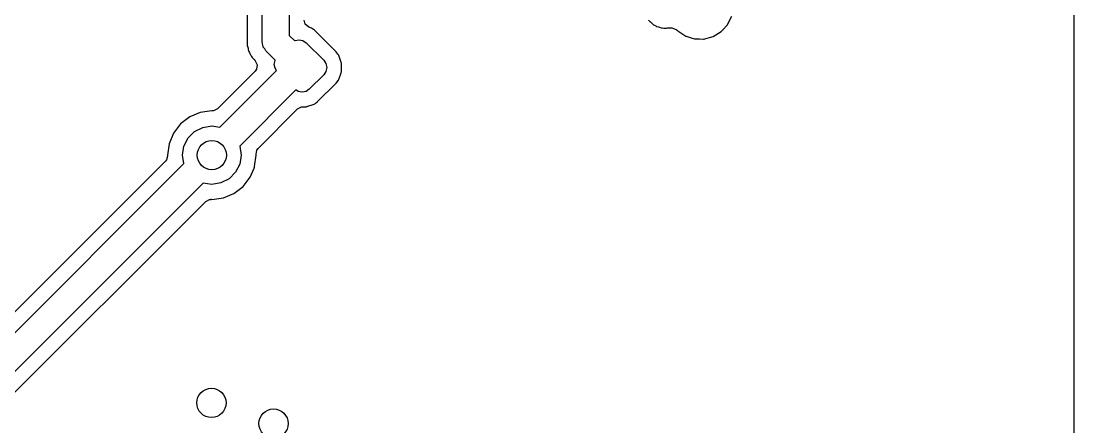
# Model space of a CAD drawing. Extents: x 0.6 to 14.8, y -5.2 to -0.6.
# Drawn here: x 14.234 to 14.8, y -1.935 to -1.716 of the extents above; entities that cross this region are included whole.
import ezdxf

# ---------------------------------------------------------------- set-up
doc = ezdxf.new("R2010")
doc.units = 0
doc.header["$MEASUREMENT"] = 0
doc.layers.add('BLACK', color=7, linetype='CONTINUOUS')

msp = doc.modelspace()

# ---------------------------------------------------------------- linework, layer by layer
at = {"layer": 'BLACK', "linetype": 'CONTINUOUS'}
for p, q in [((14.8002, -0.669762), (14.8002, -4.48772)), ((14.3633, -1.72678), (14.3633, -1.66133)), ((14.378, -1.66133), (14.378, -1.72372)), ((14.3554, -1.69795), (14.3554, -1.72798)), ((14.3866, -1.71771), (14.3859, -1.71553)), ((14.5713, -1.71553), (14.5722, -1.71637)), ((14.5722, -1.71637), (14.5723, -1.71647)), ((14.5723, -1.71647), (14.5729, -1.71701)), ((14.6138, -1.71789), (14.6161, -1.71331)), ((14.3885, -1.71919), (14.3866, -1.71771)), ((14.39, -1.71974), (14.3885, -1.71919)), ((14.3915, -1.72094), (14.39, -1.71974)), ((14.4032, -1.73262), (14.3915, -1.72094)), ((14.5729, -1.71701), (14.573, -1.71711)), ((14.573, -1.71711), (14.5732, -1.71725)), ((14.5732, -1.71725), (14.5738, -1.71779)), ((14.5738, -1.71779), (14.5738, -1.71779)), ((14.5738, -1.71779), (14.574, -1.71804)), ((14.574, -1.71804), (14.5745, -1.71821)), ((14.5745, -1.71821), (14.5752, -1.71861)), ((14.5752, -1.71861), (14.5756, -1.71887)), ((14.5756, -1.71887), (14.5766, -1.71911)), ((14.5766, -1.71911), (14.5772, -1.71928)), ((14.5772, -1.71928), (14.5781, -1.71967)), ((14.5781, -1.71967), (14.5784, -1.7197)), ((14.5784, -1.7197), (14.5786, -1.7197)), ((14.5786, -1.7197), (14.5795, -1.7198)), ((14.5795, -1.7198), (14.5799, -1.71989)), ((14.5799, -1.71989), (14.581, -1.71973)), ((14.581, -1.71973), (14.5815, -1.7197)), ((14.5815, -1.7197), (14.5839, -1.7197)), ((14.5839, -1.7197), (14.5862, -1.72044)), ((14.5862, -1.72044), (14.5867, -1.72083)), ((14.5867, -1.72083), (14.5867, -1.72083)), ((14.5867, -1.72083), (14.5869, -1.72101)), ((14.5869, -1.72101), (14.587, -1.72122)), ((14.587, -1.72122), (14.5913, -1.72404)), ((14.6061, -1.72431), (14.6104, -1.72165)), ((14.6104, -1.72165), (14.6111, -1.72086)), ((14.6111, -1.72086), (14.6137, -1.71809)), ((14.6137, -1.71809), (14.6138, -1.71789)), ((14.6137, -1.71809), (14.6137, -1.71809)), ((14.3635, -1.72798), (14.3633, -1.72678)), ((14.378, -1.72372), (14.3809, -1.72657)), ((14.3809, -1.72657), (14.3811, -1.72643)), ((14.3811, -1.72643), (14.3832, -1.72601)), ((14.3832, -1.72601), (14.3853, -1.72643)), ((14.3853, -1.72643), (14.3871, -1.72763)), ((14.3871, -1.72763), (14.3965, -1.73709)), ((14.5913, -1.72404), (14.5915, -1.72412)), ((14.5915, -1.72412), (14.5915, -1.72412)), ((14.5915, -1.72412), (14.5937, -1.7248)), ((14.5937, -1.7248), (14.5961, -1.72555)), ((14.5961, -1.72555), (14.5987, -1.7256)), ((14.5987, -1.7256), (14.6009, -1.72564)), ((14.6009, -1.72564), (14.6009, -1.72564)), ((14.6009, -1.72564), (14.6012, -1.72565)), ((14.6012, -1.72565), (14.6015, -1.72557)), ((14.6015, -1.72557), (14.6041, -1.72485)), ((14.6015, -1.72557), (14.6015, -1.72557)), ((14.6041, -1.72485), (14.6061, -1.72431)), ((14.3554, -1.72798), (14.3554, -1.72798)), ((14.3554, -1.72798), (14.3554, -1.7292)), ((14.3554, -1.7292), (14.3556, -1.73007)), ((14.3556, -1.73007), (14.3558, -1.73066)), ((14.3558, -1.73066), (14.3559, -1.73156)), ((14.3559, -1.73156), (14.3561, -1.73183)), ((14.3561, -1.73183), (14.3563, -1.73237)), ((14.3563, -1.73237), (14.3566, -1.73293)), ((14.3566, -1.73293), (14.3568, -1.73351)), ((14.3568, -1.73351), (14.3568, -1.73351)), ((14.3568, -1.73351), (14.3569, -1.7338)), ((14.3637, -1.72921), (14.3635, -1.72798)), ((14.3639, -1.72957), (14.3637, -1.72921)), ((14.364, -1.72998), (14.3639, -1.72957)), ((14.3648, -1.73094), (14.364, -1.72998)), ((14.3654, -1.73199), (14.3648, -1.73094)), ((14.3704, -1.73701), (14.3654, -1.73199)), ((14.4036, -1.73314), (14.4032, -1.73262)), ((14.4041, -1.73376), (14.4036, -1.73314)), ((14.3569, -1.7338), (14.357, -1.73405)), ((14.357, -1.73405), (14.357, -1.73405)), ((14.357, -1.73405), (14.3574, -1.73454)), ((14.3574, -1.73454), (14.3577, -1.73506)), ((14.3577, -1.73506), (14.358, -1.7356)), ((14.358, -1.7356), (14.358, -1.7356)), ((14.358, -1.7356), (14.3581, -1.73587)), ((14.3581, -1.73587), (14.359, -1.73673)), ((14.359, -1.73673), (14.359, -1.73673)), ((14.359, -1.73673), (14.3597, -1.7374)), ((14.3597, -1.7374), (14.3607, -1.73955)), ((14.3699, -1.73932), (14.3703, -1.73721)), ((14.3703, -1.73721), (14.3704, -1.73701)), ((14.3965, -1.73709), (14.3977, -1.73888)), ((14.3977, -1.73888), (14.3982, -1.74099)), ((14.4044, -1.73418), (14.4041, -1.73376)), ((14.4046, -1.73456), (14.4044, -1.73418)), ((14.4059, -1.73831), (14.4046, -1.73456)), ((14.4061, -1.73863), (14.4059, -1.73831)), ((14.4059, -1.73831), (14.4059, -1.73831)), ((14.4061, -1.74335), (14.4061, -1.73863)), ((14.3597, -1.74291), (14.3393, -1.76325)), ((14.3406, -1.77314), (14.3711, -1.74263)), ((14.3604, -1.74193), (14.3597, -1.74291)), ((14.3607, -1.73955), (14.3604, -1.74193)), ((14.3703, -1.74143), (14.3699, -1.73932)), ((14.3711, -1.74263), (14.3703, -1.74143)), ((14.3965, -1.74489), (14.3887, -1.75268)), ((14.3977, -1.7431), (14.3965, -1.74489)), ((14.3982, -1.74099), (14.3977, -1.7431)), ((14.4044, -1.7478), (14.4055, -1.74495)), ((14.4055, -1.74495), (14.4059, -1.74368)), ((14.4059, -1.74368), (14.4061, -1.74335)), ((14.4059, -1.74368), (14.4059, -1.74368)), ((14.3932, -1.75938), (14.4032, -1.74936)), ((14.4032, -1.74936), (14.4044, -1.7478)), ((14.3815, -1.75307), (14.3513, -1.78334)), ((14.3827, -1.75388), (14.3815, -1.75307)), ((14.3849, -1.7543), (14.3827, -1.75388)), ((14.387, -1.75388), (14.3849, -1.7543)), ((14.3887, -1.75268), (14.387, -1.75388)), ((14.3875, -1.76207), (14.3914, -1.76068)), ((14.3914, -1.76068), (14.3917, -1.76057)), ((14.3917, -1.76057), (14.3921, -1.76024)), ((14.3921, -1.76024), (14.3931, -1.75945)), ((14.3931, -1.75945), (14.3932, -1.75938)), ((14.3931, -1.75945), (14.3931, -1.75945)), ((14.3244, -1.76755), (14.3194, -1.77134)), ((14.3301, -1.76517), (14.3244, -1.76755)), ((14.3363, -1.76436), (14.3301, -1.76517)), ((14.3365, -1.76439), (14.3363, -1.76436)), ((14.3366, -1.76439), (14.3365, -1.76439)), ((14.3372, -1.76434), (14.3366, -1.76439)), ((14.3393, -1.76325), (14.3372, -1.76434)), ((14.3612, -1.78457), (14.3824, -1.76333)), ((14.3824, -1.76333), (14.3846, -1.76224)), ((14.3846, -1.76224), (14.3852, -1.76219)), ((14.3852, -1.76219), (14.3872, -1.76219)), ((14.3872, -1.76219), (14.3875, -1.76207)), ((14.3875, -1.76207), (14.3875, -1.76207)), ((14.3194, -1.77134), (14.3156, -1.77628)), ((14.327, -1.77546), (14.3314, -1.77323)), ((14.3314, -1.77323), (14.3363, -1.77245)), ((14.3363, -1.77245), (14.3406, -1.77314)), ((14.3156, -1.77628), (14.3133, -1.78203)), ((14.3213, -1.78334), (14.3236, -1.77895)), ((14.3236, -1.77895), (14.327, -1.77546)), ((14.3133, -1.78203), (14.3125, -1.7882)), ((14.3205, -1.7882), (14.3213, -1.78334)), ((14.3513, -1.78334), (14.352, -1.7882)), ((14.3605, -1.78547), (14.3612, -1.78457)), ((14.3124, -1.78871), (14.312, -1.79065)), ((14.3125, -1.78871), (14.3124, -1.78871)), ((14.3125, -1.7882), (14.3125, -1.78846)), ((14.3125, -1.78846), (14.3125, -1.78871)), ((14.3213, -1.79279), (14.3205, -1.7882)), ((14.352, -1.7882), (14.3513, -1.79307)), ((14.3593, -1.79437), (14.3601, -1.7882)), ((14.3601, -1.78769), (14.3605, -1.78547)), ((14.3601, -1.78776), (14.3601, -1.78769)), ((14.3601, -1.78769), (14.3601, -1.78769)), ((14.3601, -1.78784), (14.3601, -1.78776)), ((14.3601, -1.7882), (14.3601, -1.78784)), ((14.3114, -1.79154), (14.1849, -1.918)), ((14.1922, -1.92187), (14.3213, -1.79279)), ((14.312, -1.79065), (14.3114, -1.79154)), ((14.3513, -1.79307), (14.349, -1.79746)), ((14.3569, -1.80013), (14.359, -1.79515)), ((14.359, -1.79515), (14.3592, -1.79461)), ((14.3592, -1.79461), (14.3593, -1.79437)), ((14.3456, -1.80094), (14.3412, -1.80318)), ((14.349, -1.79746), (14.3456, -1.80094)), ((14.3532, -1.80506), (14.3569, -1.80013)), ((14.3317, -1.80322), (14.2048, -1.93015)), ((14.3363, -1.80395), (14.3317, -1.80322)), ((14.3412, -1.80318), (14.3363, -1.80395)), ((14.3482, -1.80885), (14.3532, -1.80506)), ((14.333, -1.81315), (14.3351, -1.81205)), ((14.3351, -1.81205), (14.3358, -1.81204)), ((14.3358, -1.81204), (14.3358, -1.81201)), ((14.3358, -1.81201), (14.336, -1.81201)), ((14.336, -1.81201), (14.3363, -1.81205)), ((14.3363, -1.81205), (14.3425, -1.81124)), ((14.3425, -1.81124), (14.3482, -1.80885)), ((14.2138, -1.93227), (14.333, -1.81315))]:
    msp.add_line(p, q, dxfattribs=at)
at = {"layer": 'BLACK'}
for centre in [(14.3363, -1.7882), (14.3361, -1.92167), (14.3695, -1.9328)]:
    msp.add_circle(centre, 0.007874, dxfattribs=at)

doc.saveas('drawing.dxf')
